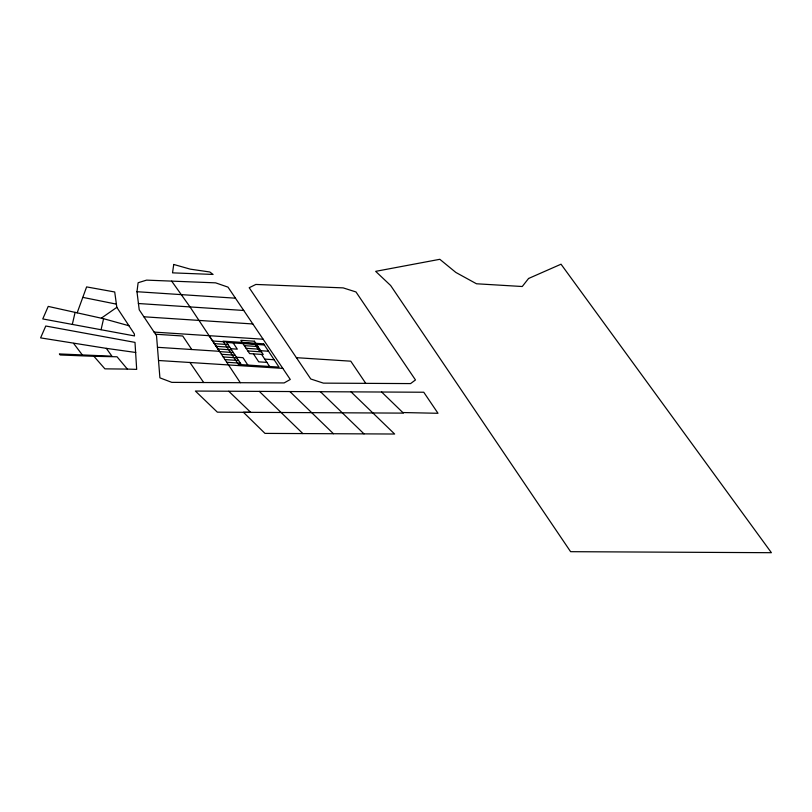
<?xml version="1.0" encoding="UTF-8"?>
<svg xmlns="http://www.w3.org/2000/svg" width="812" height="812" viewBox="0 0 812 812"><rect width="100%" height="100%" fill="white"/><g stroke="black" fill="none" stroke-linecap="round" stroke-linejoin="round"><path stroke-width="1.22" d="M136.974 291.711L139.217 309.778L156.523 335.711L159.913 377.854L171.779 382.361L284.139 382.929L290.28 379.468L227.989 287.123L215.616 282.85L146.586 280.13L138.121 282.728L136.974 291.711L235.46 298.187M101.074 329.662L103.591 318.7L48.223 306.408L42.762 318.943L134.498 335.924L134.356 333.945L116.837 307.352L114.715 291.985L86.61 286.91L77.17 312.823M72.349 324.282L75.1 312.356M116.837 307.352L101.398 318.101L128.976 325.754M127.372 369.095L104.91 368.851L93.918 356.306L60.2 354.986L59.367 353.941L111.934 356.194L106.321 348.358L40.6 337.883L45.766 326.018L134.995 342.39L136.68 369.379L127.372 369.095L117.04 356.783L93.918 356.306M402.793 412.537L438.003 413.288L423.762 392.237L195.408 391.059L217.372 412.171L403.391 413.115L381.65 392.023M158.513 360.498L282.83 368.394M243.742 310.468L138.355 303.515M252.847 323.968L143.886 316.781M154.118 332.098L263.129 339.213M155.539 334.229L182.73 336.006L191.784 349.515M226.7 342.512L264.357 344.968M157.457 347.303L219.484 351.312L190.038 306.946L171.667 281.125M296.39 357.676L310.783 379.001L323.409 383.132L410.588 383.589L415.47 379.945L355.971 291.955L343.182 287.884L255.861 284.444L249.193 287.722L296.39 357.676L350.764 361.178L365.755 383.355M212.632 340.999L226.243 341.903L241.347 364.629M242.575 342.989L256.186 343.892M214.388 343.659L227.999 344.562M244.331 345.648L257.942 346.551M216.154 346.318L229.766 347.221M246.097 348.307L259.708 349.211M230.811 348.724L237.317 349.16L233.196 342.938M268.498 351.231L259.089 350.601L254.958 344.359M217.91 348.977L231.521 349.881M247.853 350.967L261.464 351.87M219.666 351.626L233.277 352.54M221.432 354.286L235.044 355.189M236.444 357.229L242.95 357.666L247.843 365.055M264.722 359.107L274.131 359.736M223.188 356.945L236.799 357.848M224.954 359.604L238.566 360.508M266.894 362.385L258.734 361.847L253.456 353.87M226.71 362.264L240.322 363.167M135.766 352.479L106.321 348.358M82.885 297.385L116.39 304.135M289.874 391.546L333.448 433.73M259.312 391.384L302.846 433.578M228.74 391.232L250.695 412.344L243.438 412.303L264.986 433.395L394.632 434.024L351.038 391.861M320.446 391.709L364.02 433.882M73.608 343.385L82.316 354.925M189.886 362.416L203.69 382.523M240.311 382.706L209.11 335.691M261.616 354.418L269.625 366.506M173.738 264.458L172.53 272.852L213.079 274.446L209.811 271.99L190.302 269.158L173.738 264.458M528.561 278.486L522.248 286.514L476.482 283.774L455.857 272.446L439.82 259.302L375.662 271.35L390.643 285.509L570.603 551.683L771.4 552.698L561.031 264.204L528.561 278.486M254.43 341.233L240.819 340.329L249.619 353.616L263.23 354.519L254.43 341.233M263.606 343.831L223.006 341.142L238.434 364.436L279.034 367.125L263.606 343.831"/></g></svg>
